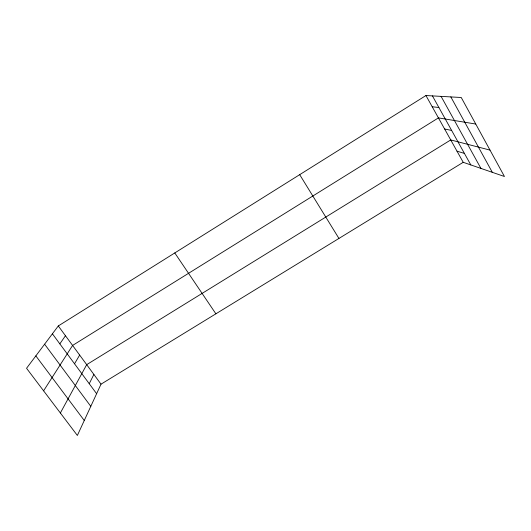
<?xml version="1.0" encoding="UTF-8"?>
<svg xmlns="http://www.w3.org/2000/svg" width="531" height="531" viewBox="0 0 531 531"><rect width="100%" height="100%" fill="white"/><g stroke="black" fill="none" stroke-linecap="round" stroke-linejoin="round"><path stroke-width="0.8" d="M463.218 162.313L101.016 384.172L77.367 435.466L26.55 368.282L58.291 325.954L425.948 95.534L461.24 97.498L504.45 176.504L463.218 162.313L425.948 95.534M89.241 383.701L93.881 374.448M60.368 412.992L86.692 364.651L450.733 139.938L490.013 150.107M74.532 363.775L79.663 355.073M43.595 390.823L72.588 345.435L438.433 117.895L475.749 124.035M59.837 343.862L65.466 335.731M432.214 106.758L438.885 107.501M444.606 128.96L451.649 130.46M456.999 151.169L464.413 153.413M35.842 355.889L84.27 420.492M44.604 344.207L90.794 406.341M52.41 333.8L96.622 393.71M58.291 325.954L101.016 384.172M174.785 252.942L215.885 313.814M299.69 174.659L338.937 238.439M432.433 95.892L470.818 164.929M441.075 96.376L480.933 168.413M450.832 96.921L492.323 172.329"/></g></svg>
